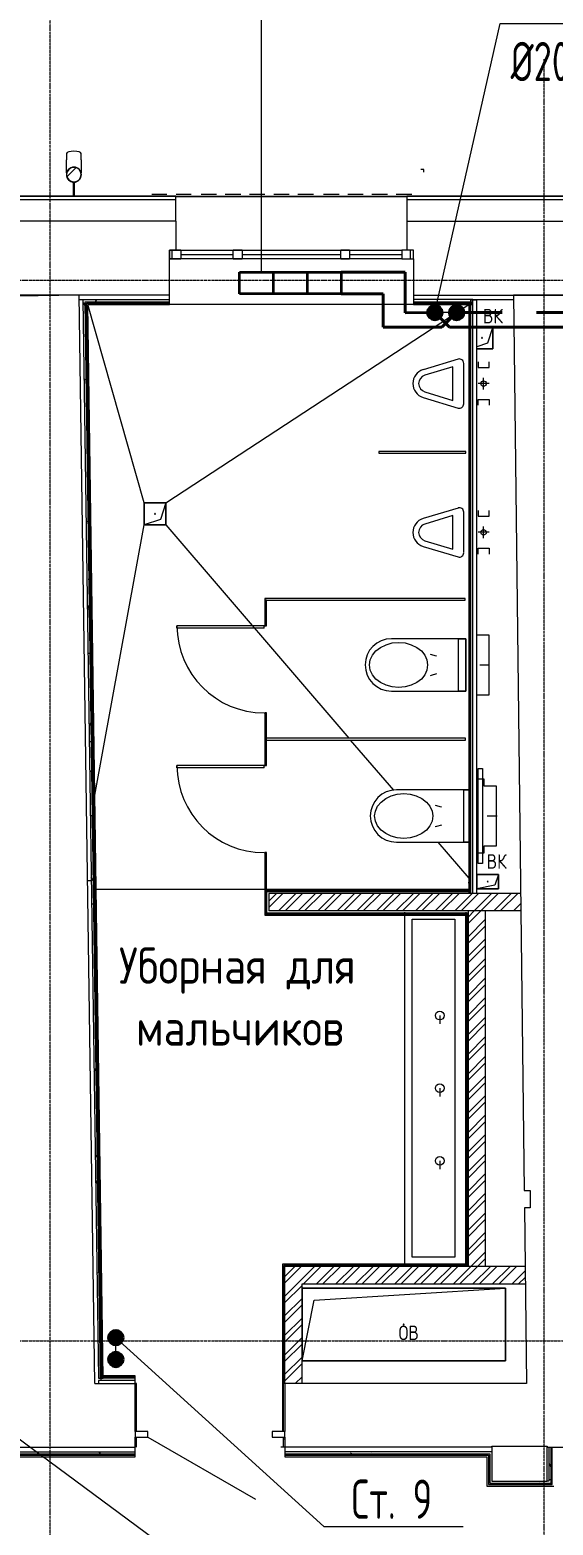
# Model space of a CAD drawing. Header units: millimetres. Extents: x -3929 to 624051, y 52832 to 514950.
# Drawn here: x 211265 to 214866, y 168064 to 178357 of the extents above; entities that cross this region are included whole.
import ezdxf
from ezdxf import colors
from ezdxf.entities.mleader import LeaderData, LeaderLine
from ezdxf.math import Vec2, Vec3

# ---------------------------------------------------------------- set-up
doc = ezdxf.new("R2010")
doc.units = ezdxf.units.MM
for name, pattern in [('ADSK_Линия сетки', [25, 20, -2.5, 0, -2.5]), ('ADSK_Штриховая_ш2 п1', [3, 2, -1]), ('Hidden', [7.14375, 4.7625, -2.38125])]:
    doc.linetypes.add(name, pattern=pattern)
for name, color, linetype, lineweight in [('_ Окна', 7, 'Continuous', 9), ('Аннотация', 7, 'Continuous', 18), ('Двери', 7, 'Continuous', 9), ('Двери открывание', 7, 'Continuous', 9), ('Марки помещений', 7, 'Continuous', 20), ('Обобщенные модели', 7, 'Continuous', 18), ('ОВ-О-Оборудование', 32, 'Continuous', 35), ('ОВ-ТЕКСТ', 7, 'Continuous', 25), ('Ограждение', 7, 'Continuous', 9), ('Окна', 7, 'Continuous', 9), ('Оси', 253, 'Continuous', 9), ('Перекрытие', 7, 'Continuous', 18), ('Сантехника', 7, 'Continuous', 18), ('Стены внутренние', 7, 'Continuous', 18), ('Стены наружные', 7, 'Continuous', 18), ('Стены несущие', 7, 'Continuous', 30), ('Стены отделка', 7, 'Continuous', 30), ('Стены штриховка', 7, 'Continuous', 9)]:
    doc.layers.add(name, color=color, linetype=linetype, lineweight=lineweight)
doc.layers.add('стояки', color=7, linetype='Continuous')
doc.layers.add('т11.1', color=1, linetype='Continuous', true_color=0xff0000)
doc.layers.add('т21.1', color=5, linetype='Continuous', true_color=0x0000ff)
doc.styles.add('GOST Common_2', font='GOST_Common.ttf', dxfattribs={"width": 0.9, "height": 250})
doc.styles.add('GOST Common_5', font='GOST_Common.ttf', dxfattribs={"width": 0.9, "height": 200})
doc.styles.add('СТИЛЬ', font='simplex.shx', dxfattribs={"width": 0.65})

# ---------------------------------------------------------------- blocks, each defined once
blk = doc.blocks.new('*U2878')
at = {"layer": 'ОВ-О-Оборудование', "color": 32, "ltscale": 0.1, "true_color": 0xcd6928}
for p, q in [((350, 75), (-350, 75)), ((-350, 75), (-350, -75)), ((-117, 75), (-117, -75)), ((117, 75), (117, -75)), ((350, -75), (350, 75)), ((-350, -75), (350, -75))]:
    blk.add_line(p, q, dxfattribs=at)
blk = doc.blocks.new('1 этаж')
at = {"layer": '_ Окна', "color": 253, "lineweight": 5}
for p, q in [((402964, -233435), (402964, -233375)), ((402964, -233375), (403044, -233375)), ((403044, -233435), (402964, -233435)), ((402984, -233435), (402984, -233375)), ((403044, -233375), (403044, -233435)), ((403044, -233405), (403404, -233405)), ((403404, -233435), (403404, -233375)), ((403404, -233375), (403464, -233375)), ((403464, -233435), (403404, -233435)), ((403464, -233375), (403464, -233435)), ((403464, -233405), (404144, -233405)), ((404144, -233435), (404144, -233375)), ((404144, -233375), (404204, -233375)), ((404204, -233435), (404144, -233435)), ((404204, -233375), (404204, -233435)), ((404204, -233405), (404564, -233405)), ((404564, -233375), (404564, -233435)), ((404644, -233375), (404564, -233375)), ((404564, -233435), (404644, -233435)), ((404624, -233435), (404624, -233375)), ((404644, -233435), (404644, -233375))]:
    blk.add_line(p, q, dxfattribs=at)
at = {"layer": 'Двери', "color": 253, "lineweight": 5}
for p, q in [((403016, -235976), (403016, -235960)), ((403616, -235960), (403016, -235960)), ((403616, -235976), (403016, -235976)), ((403616, -235976), (403616, -235960)), ((403016, -236938), (403016, -236922)), ((403616, -236922), (403016, -236922)), ((403616, -236938), (403016, -236938)), ((403616, -236938), (403616, -236922)), ((402816, -241506), (402729, -241506)), ((402729, -241506), (402729, -241546)), ((402729, -241546), (402816, -241546)), ((402816, -241546), (402816, -241506)), ((402816, -241546), (403558, -241974)), ((403759, -241506), (403672, -241506)), ((403672, -241506), (403672, -241546)), ((403672, -241546), (403759, -241546)), ((403759, -241546), (403759, -241506))]:
    blk.add_line(p, q, dxfattribs=at)
at = {"layer": 'Двери открывание', "color": 253, "lineweight": 5}
for centre in [(403616, -235960), (403616, -236922)]:
    blk.add_arc(centre, 600, 180, 270, dxfattribs=at)
at = {"layer": 'Обобщенные модели', "color": 253, "lineweight": 5}
for p, q in [((402257, -232709), (402257, -232752)), ((402357, -232752), (402357, -232709)), ((402257, -232754), (402257, -232752)), ((402257, -232760), (402257, -232754)), ((402257, -232765), (402257, -232760)), ((402257, -232771), (402257, -232765)), ((402257, -232776), (402257, -232771)), ((402257, -232781), (402257, -232776)), ((402257, -232786), (402257, -232781)), ((402257, -232791), (402257, -232786)), ((402257, -232796), (402257, -232791)), ((402257, -232801), (402257, -232796)), ((402257, -232805), (402257, -232801)), ((402257, -232810), (402257, -232805)), ((402257, -232814), (402257, -232810)), ((402257, -232818), (402257, -232814)), ((402257, -232822), (402257, -232818)), ((402357, -232752), (402357, -232757)), ((402357, -232757), (402357, -232763)), ((402357, -232763), (402357, -232768)), ((402357, -232768), (402357, -232774)), ((402357, -232774), (402357, -232779)), ((402357, -232779), (402357, -232784)), ((402357, -232784), (402357, -232789)), ((402357, -232789), (402357, -232794)), ((402357, -232794), (402357, -232799)), ((402357, -232799), (402357, -232804)), ((402357, -232804), (402357, -232808)), ((402357, -232808), (402357, -232812)), ((402357, -232812), (402357, -232816)), ((402357, -232816), (402357, -232820)), ((402357, -232820), (402357, -232824)), ((402257, -232826), (402257, -232822)), ((402257, -232829), (402257, -232826)), ((402257, -232832), (402257, -232829)), ((402257, -232835), (402257, -232832)), ((402257, -232838), (402257, -232835)), ((402257, -232841), (402257, -232838)), ((402257, -232842), (402257, -232841)), ((402302, -232906), (402302, -233005)), ((402312, -233005), (402312, -232906)), ((402357, -232824), (402357, -232828)), ((402357, -232828), (402357, -232831)), ((402357, -232831), (402357, -232834)), ((402357, -232834), (402357, -232837)), ((402357, -232837), (402357, -232840)), ((402357, -232840), (402357, -232842)), ((405080, -233903), (405191, -233903)), ((405191, -233903), (405080, -233903)), ((405191, -233903), (405154, -234015)), ((405191, -233903), (405191, -234053)), ((405191, -234053), (405191, -233903)), ((405154, -234015), (405080, -234040)), ((405191, -234053), (405080, -234053)), ((405080, -234053), (405191, -234053)), ((405005, -234761), (404405, -234761)), ((404405, -234761), (404405, -234773)), ((404405, -234773), (405005, -234773)), ((405005, -234773), (405005, -234761)), ((402790, -235265), (402790, -235115)), ((402790, -235115), (402940, -235115)), ((402940, -235115), (402790, -235115)), ((402790, -235115), (402790, -235265)), ((402940, -235115), (402902, -235228)), ((402940, -235115), (402940, -235265)), ((402940, -235265), (402940, -235115)), ((402902, -235228), (402790, -235265)), ((402940, -235265), (402790, -235265)), ((402790, -235265), (402940, -235265)), ((405000, -235773), (403620, -235773)), ((403620, -235773), (403620, -235785)), ((403620, -235785), (403620, -235960)), ((403632, -235785), (403620, -235785)), ((403620, -235785), (405000, -235785)), ((403632, -235960), (403632, -235785)), ((405000, -235785), (405000, -235773)), ((403620, -235960), (403632, -235960)), ((403632, -236560), (403620, -236560)), ((403620, -236560), (403620, -236814)), ((403632, -236814), (403632, -236560)), ((403620, -236747), (403620, -236922)), ((403632, -236747), (403620, -236747)), ((403620, -236814), (403632, -236814)), ((405002, -236735), (403622, -236735)), ((403622, -236735), (403622, -236747)), ((403622, -236747), (405002, -236747)), ((403632, -236922), (403632, -236747)), ((405002, -236747), (405002, -236735)), ((403620, -236922), (403632, -236922)), ((403632, -237522), (403620, -237522)), ((403620, -237522), (403620, -237776)), ((403632, -237776), (403632, -237522)), ((405080, -237772), (405080, -237672)), ((405080, -237672), (405230, -237672)), ((405230, -237672), (405080, -237672)), ((405080, -237672), (405080, -237772)), ((405205, -237747), (405080, -237772)), ((405230, -237672), (405205, -237747)), ((405230, -237672), (405230, -237772)), ((405230, -237772), (405230, -237672)), ((403620, -237776), (403632, -237776)), ((405230, -237772), (405080, -237772)), ((405080, -237772), (405230, -237772)), ((403877, -241020), (403877, -240520)), ((403877, -240520), (405277, -240520)), ((405277, -240520), (403877, -240520)), ((403877, -240520), (403877, -241020)), ((403960, -240603), (405277, -240520)), ((405277, -240520), (405277, -241020)), ((405277, -241020), (405277, -240520)), ((403877, -241020), (403960, -240603)), ((405277, -241020), (403877, -241020)), ((403877, -241020), (405277, -241020))]:
    blk.add_line(p, q, dxfattribs=at)
at = {"layer": 'Обобщенные модели', "color": 253, "linetype": 'Continuous', "lineweight": 5}
blk.add_line((402259, -232869), (402320, -232808), dxfattribs=at)
at = {"layer": 'Обобщенные модели', "color": 253, "lineweight": 5}
for centre, radius, start, end in [((402307, -232855), 52, 90, 270), ((402307, -232855), 50, 90, 270), ((402307, -232855), 52, 270, 90), ((402307, -232855), 50, 270, 90), ((405116, -233978), 2.5, 0, 180), ((405116, -233978), 2.5, 120, 180), ((405116, -233978), 2.5, 180, 0), ((405116, -233978), 2.5, 240, 345), ((405116, -233978), 2.5, 15, 90), ((402865, -235190), 2.5, 0, 180), ((402865, -235190), 2.5, 15, 90), ((402865, -235190), 2.5, 120, 180), ((402865, -235190), 2.5, 180, 0), ((402865, -235190), 2.5, 240, 345), ((405155, -237722), 2.5, 0, 180), ((405155, -237722), 2.5, 120, 180), ((405155, -237722), 2.5, 180, 0), ((405155, -237722), 2.5, 240, 345), ((405155, -237722), 2.5, 15, 90), ((404577, -240770), 2.5, 0, 180), ((404577, -240770), 2.5, 60, 165), ((404577, -240770), 2.5, 180, 0), ((404577, -240770), 2.5, 195, 270), ((404577, -240770), 2.5, 300, 0)]:
    blk.add_arc(centre, radius, start, end, dxfattribs=at)
for start_param, end_param in [(4.712389, 6.283185), (3.141593, 4.712389)]:
    blk.add_ellipse((402307, -232709), major_axis=(-50, 0), ratio=0.309017, start_param=start_param, end_param=end_param, dxfattribs=at)
at = {"layer": 'Ограждение', "color": 253, "lineweight": 5}
for p, q in [((404716, -232820), (404695, -232820)), ((404716, -232838), (404716, -232820)), ((402844, -232989), (402946, -232989)), ((402945, -233005), (402845, -233005)), ((403011, -232989), (403113, -232989)), ((403112, -233005), (403012, -233005)), ((403183, -232989), (403288, -232989)), ((403287, -233005), (403183, -233005)), ((403349, -232989), (403455, -232989)), ((403454, -233005), (403350, -233005)), ((403515, -232989), (403622, -232989)), ((403621, -233005), (403516, -233005)), ((403682, -232989), (403789, -232989)), ((403787, -233005), (403683, -233005)), ((403849, -232989), (403955, -232989)), ((403954, -233005), (403850, -233005)), ((404025, -232989), (404132, -232989)), ((404130, -233005), (404026, -233005)), ((404192, -232989), (404298, -232989)), ((404297, -233005), (404193, -233005)), ((404358, -232989), (404465, -232989)), ((404464, -233005), (404360, -233005)), ((404525, -232989), (404632, -232989)), ((404630, -233005), (404526, -233005))]:
    blk.add_line(p, q, dxfattribs=at)
at = {"layer": 'Окна', "color": 253, "lineweight": 5}
for p, q in [((402964, -233375), (402964, -233435)), ((403044, -233375), (402964, -233375)), ((402964, -233435), (403044, -233435)), ((403044, -233375), (403404, -233375)), ((403404, -233435), (403044, -233435)), ((403464, -233375), (403404, -233375)), ((403404, -233435), (403464, -233435)), ((403464, -233375), (404144, -233375)), ((404144, -233435), (403464, -233435)), ((404204, -233375), (404144, -233375)), ((404144, -233435), (404204, -233435)), ((404204, -233375), (404564, -233375)), ((404564, -233435), (404204, -233435)), ((404644, -233375), (404564, -233375)), ((404564, -233435), (404644, -233435)), ((404644, -233435), (404644, -233375))]:
    blk.add_line(p, q, dxfattribs=at)
at = {"layer": 'Оси', "color": 253, "linetype": 'ADSK_Линия сетки', "lineweight": 5}
for p, q in [((402144, -258522), (402144, -231401)), ((405544, -258178), (405544, -232060)), ((353580, -233582), (419810, -233582)), ((353580, -240882), (419810, -240882))]:
    blk.add_line(p, q, dxfattribs=at)
at = {"layer": 'Перекрытие', "color": 253, "lineweight": 5}
for p, q in [((402790, -235115), (402402, -233748)), ((402940, -235115), (405025, -233748)), ((402451, -237126), (402790, -235265)), ((402940, -235265), (404199, -236735)), ((404209, -236747), (404506, -237093)), ((404812, -237450), (405025, -237699)), ((402426, -237717), (402401, -237717)), ((403620, -237776), (402459, -237776)), ((402738, -241176), (402729, -241176)), ((402738, -241506), (402738, -241176)), ((403748, -241176), (403748, -241506)), ((403759, -241176), (403748, -241176)), ((402738, -241560), (402729, -241560)), ((402738, -241616), (402738, -241546)), ((403748, -241546), (403748, -241616)), ((403759, -241560), (403748, -241560)), ((403759, -241616), (403732, -241616))]:
    blk.add_line(p, q, dxfattribs=at)
at = {"layer": 'Сантехника', "color": 253, "lineweight": 5}
for p, q in [((404951, -234125), (404711, -234198)), ((404990, -234433), (404990, -234154)), ((405090, -234143), (405090, -234183)), ((405165, -234183), (405165, -234143)), ((404915, -234178), (404722, -234236)), ((404915, -234409), (404915, -234178)), ((405090, -234183), (405165, -234183)), ((405127, -234333), (405127, -234253)), ((404723, -234351), (404915, -234409)), ((405165, -234293), (405090, -234293)), ((404711, -234389), (404951, -234462)), ((405090, -234403), (405165, -234403)), ((405090, -234443), (405090, -234403)), ((405165, -234403), (405165, -234443)), ((404951, -235150), (404711, -235222)), ((404990, -235457), (404990, -235178)), ((405090, -235167), (405090, -235207)), ((405165, -235207), (405165, -235167)), ((404915, -235202), (404722, -235260)), ((404915, -235433), (404915, -235202)), ((405090, -235207), (405165, -235207)), ((405127, -235357), (405127, -235277)), ((404723, -235375), (404915, -235433)), ((405165, -235317), (405090, -235317)), ((404711, -235414), (404951, -235486)), ((405090, -235427), (405165, -235427)), ((405090, -235467), (405090, -235427)), ((405165, -235427), (405165, -235467)), ((404386, -236134), (404418, -236109)), ((404418, -236109), (404456, -236091)), ((404456, -236091), (404498, -236079)), ((405005, -236050), (404492, -236050)), ((404498, -236079), (404542, -236075)), ((404542, -236075), (404587, -236079)), ((404587, -236079), (404629, -236091)), ((404629, -236091), (404667, -236109)), ((404667, -236109), (404699, -236134)), ((404955, -236410), (404955, -236050)), ((404955, -236050), (405005, -236050)), ((405005, -236410), (405005, -236050)), ((405005, -236050), (405005, -236410)), ((405080, -236022), (405162, -236022)), ((405162, -236022), (405162, -236438)), ((404342, -236230), (404347, -236196)), ((404347, -236196), (404362, -236163)), ((404362, -236163), (404386, -236134)), ((404699, -236134), (404723, -236163)), ((404723, -236163), (404737, -236196)), ((404737, -236196), (404742, -236230)), ((404759, -236155), (404800, -236168)), ((404800, -236168), (404803, -236169)), ((405006, -236130), (405005, -236130)), ((405005, -236150), (405006, -236150)), ((405006, -236175), (405005, -236175)), ((405006, -236150), (405006, -236130)), ((405006, -236150), (405006, -236130)), ((405006, -236177), (405006, -236175)), ((405006, -236285), (405006, -236175)), ((404347, -236265), (404342, -236230)), ((404362, -236298), (404347, -236265)), ((404386, -236327), (404362, -236298)), ((404723, -236298), (404699, -236327)), ((404737, -236265), (404723, -236298)), ((404742, -236230), (404737, -236265)), ((404767, -236302), (404759, -236305)), ((404803, -236292), (404767, -236302)), ((405005, -236285), (405006, -236285)), ((405006, -236310), (405005, -236310)), ((405006, -236285), (405006, -236283)), ((405006, -236330), (405006, -236310)), ((405006, -236330), (405006, -236310)), ((405100, -236230), (405168, -236230)), ((404418, -236351), (404386, -236327)), ((404456, -236370), (404418, -236351)), ((404498, -236381), (404456, -236370)), ((404492, -236410), (405005, -236410)), ((404542, -236385), (404498, -236381)), ((404587, -236381), (404542, -236385)), ((404629, -236370), (404587, -236381)), ((404667, -236351), (404629, -236370)), ((404699, -236327), (404667, -236351)), ((405005, -236410), (404955, -236410)), ((405005, -236330), (405006, -236330)), ((405162, -236438), (405080, -236438)), ((405089, -237598), (405089, -236943)), ((405089, -236943), (405120, -236943)), ((405089, -237015), (405129, -237015)), ((405089, -237525), (405089, -237015)), ((405120, -236943), (405120, -237598)), ((405129, -237015), (405129, -237062)), ((404453, -237149), (404491, -237131)), ((404491, -237131), (404533, -237119)), ((405025, -237090), (404527, -237090)), ((404533, -237119), (404577, -237115)), ((404577, -237115), (404622, -237119)), ((404622, -237119), (404664, -237131)), ((404664, -237131), (404702, -237149)), ((404990, -237450), (404990, -237090)), ((404990, -237090), (405025, -237090)), ((405129, -237062), (405214, -237062)), ((405214, -237062), (405214, -237478)), ((404377, -237270), (404382, -237236)), ((404382, -237236), (404397, -237203)), ((404397, -237203), (404421, -237174)), ((404421, -237174), (404453, -237149)), ((404702, -237149), (404734, -237174)), ((404734, -237174), (404758, -237203)), ((404758, -237203), (404772, -237236)), ((404772, -237236), (404777, -237270)), ((404794, -237195), (404835, -237208)), ((404835, -237208), (404838, -237209)), ((404382, -237305), (404377, -237270)), ((404397, -237338), (404382, -237305)), ((404421, -237367), (404397, -237338)), ((404758, -237338), (404734, -237367)), ((404772, -237305), (404758, -237338)), ((404777, -237270), (404772, -237305)), ((404802, -237342), (404794, -237345)), ((404838, -237332), (404802, -237342)), ((405152, -237270), (405220, -237270)), ((404453, -237391), (404421, -237367)), ((404491, -237410), (404453, -237391)), ((404533, -237421), (404491, -237410)), ((404527, -237450), (405025, -237450)), ((404577, -237425), (404533, -237421)), ((404622, -237421), (404577, -237425)), ((404664, -237410), (404622, -237421)), ((404702, -237391), (404664, -237410)), ((404734, -237367), (404702, -237391)), ((405025, -237450), (404990, -237450)), ((405129, -237525), (405089, -237525)), ((405129, -237478), (405129, -237525)), ((405214, -237478), (405129, -237478)), ((405120, -237598), (405089, -237598)), ((404585, -240356), (404585, -237932)), ((405005, -237932), (405005, -240356)), ((404635, -240306), (404635, -237981)), ((404635, -237981), (404930, -237981)), ((404930, -237981), (404930, -240306)), ((404825, -238644), (404825, -238701)), ((404825, -239144), (404825, -239201)), ((404825, -239644), (404825, -239701)), ((404930, -240306), (404635, -240306))]:
    blk.add_line(p, q, dxfattribs=at)
for centre, radius in [((405127, -234293), 18.9), ((405127, -235317), 18.9), ((404825, -238644), 30), ((404825, -239144), 30), ((404825, -239644), 30)]:
    blk.add_circle(centre, radius, dxfattribs=at)
for centre, radius, start, end in [((404960, -234154), 30, 360, 106.8118), ((404740, -234293), 100, 106.8118, 253.3196), ((404740, -234293), 60, 106.8118, 253.3578), ((404960, -234433), 30, 252.9999, 0.4256), ((404960, -235178), 30, 360, 106.8118), ((404740, -235318), 100, 106.8118, 253.3196), ((404740, -235318), 60, 106.8118, 253.3578), ((404960, -235458), 30, 252.9999, 0.4256), ((404492, -236230), 180, 90, 270), ((404527, -237270), 180, 90, 270)]:
    blk.add_arc(centre, radius, start, end, dxfattribs=at)
at = {"layer": 'Стены внутренние', "color": 253, "linetype": 'Continuous', "lineweight": 5}
for p, q in [((402383, -233756), (402370, -233732)), ((402460, -233720), (402454, -233730)), ((402382, -234261), (402376, -234272)), ((402405, -235237), (402399, -235248)), ((402404, -235640), (402411, -235640)), ((402414, -235841), (402401, -235819)), ((402404, -235843), (402414, -235843)), ((402414, -235832), (402409, -235840)), ((402404, -236148), (402419, -236148)), ((402422, -236631), (402411, -236651)), ((402412, -236758), (402427, -236758)), ((402415, -236961), (402430, -236961)), ((402432, -237092), (402432, -237091)), ((402420, -237266), (402435, -237266)), ((402439, -237713), (402426, -237690)), ((402428, -237875), (402438, -237875)), ((402431, -238079), (402438, -238079)), ((402436, -238383), (402438, -238383)), ((402460, -239004), (402445, -239029)), ((402468, -239599), (402455, -239621)), ((402471, -239801), (402457, -239776)), ((402469, -240411), (402465, -240417)), ((402489, -241051), (402487, -241048)), ((402108, -241646), (402106, -241649)), ((402489, -241661), (402481, -241646)), ((404215, -241654), (404211, -241661)), ((404359, -241649), (404358, -241646)), ((405591, -241750), (405578, -241728)), ((405511, -241848), (405508, -241853)), ((405576, -241838), (405588, -241838))]:
    blk.add_line(p, q, dxfattribs=at)
at = {"layer": 'Стены внутренние', "color": 253, "lineweight": 5}
for p, q in [((404644, -233748), (402964, -233748)), ((405005, -240356), (405005, -237952))]:
    blk.add_line(p, q, dxfattribs=at)
at = {"layer": 'Стены наружные', "color": 253, "lineweight": 5}
for p, q in [((403009, -233004), (403009, -233005)), ((403009, -233004), (404599, -233004)), ((403009, -233005), (404599, -233005)), ((404599, -233004), (404599, -233005))]:
    blk.add_line(p, q, dxfattribs=at)
at = {"layer": 'Стены несущие', "color": 253, "lineweight": 5}
for p, q in [((403009, -233175), (400483, -233175)), ((403009, -233175), (403009, -233375)), ((404599, -233175), (406599, -233175)), ((404599, -233175), (404599, -233375)), ((402964, -233685), (402964, -233435)), ((404644, -233435), (404644, -233685)), ((402964, -233685), (401760, -233685)), ((402343, -233685), (401773, -233694)), ((402451, -241176), (402343, -233685)), ((404644, -233685), (405333, -233685)), ((405333, -233685), (405406, -239847)), ((405406, -239847), (405447, -239847)), ((405447, -239847), (405447, -239967)), ((405447, -239967), (405408, -239967)), ((405408, -239967), (405422, -241176)), ((405413, -240371), (403757, -240371)), ((403757, -240371), (403757, -241176)), ((403877, -240491), (405414, -240491)), ((403877, -241176), (403877, -240491)), ((402451, -241176), (402729, -241176)), ((402729, -241506), (402729, -241176)), ((405422, -241176), (403759, -241176)), ((403759, -241176), (403759, -241506)), ((402729, -241616), (402729, -241546)), ((403759, -241546), (403759, -241616)), ((401653, -241616), (402729, -241616)), ((405184, -241616), (403759, -241616)), ((405184, -241616), (405184, -241848)), ((405564, -241616), (406067, -241616)), ((405564, -241848), (405564, -241616)), ((405184, -241848), (405564, -241848))]:
    blk.add_line(p, q, dxfattribs=at)
at = {"layer": 'Стены отделка', "color": 253, "lineweight": 5}
for p, q in [((403009, -233004), (401509, -233004)), ((403009, -233005), (401509, -233005)), ((403009, -233175), (403009, -233005)), ((406599, -233004), (404599, -233004)), ((406599, -233005), (404599, -233005)), ((404599, -233005), (404599, -233175)), ((404599, -233025), (404600, -233025)), ((402343, -233715), (402385, -233715)), ((402368, -233715), (402476, -241140)), ((402964, -233748), (402964, -233685)), ((404644, -233685), (404644, -233685)), ((404644, -233685), (404644, -233748)), ((404645, -233715), (404644, -233715)), ((405025, -233730), (405025, -237804)), ((405080, -233720), (405040, -233720)), ((405040, -237804), (405040, -233720)), ((405053, -233715), (405333, -233715)), ((405053, -233748), (405053, -233715)), ((405080, -237804), (405080, -233720)), ((402402, -233748), (402964, -233748)), ((402509, -241139), (402402, -233748)), ((404644, -233748), (405053, -233748)), ((405025, -237776), (403620, -237776)), ((403620, -237776), (403620, -237952)), ((405025, -237791), (403635, -237791)), ((403635, -237937), (403635, -237791)), ((403620, -237952), (405020, -237952)), ((403635, -237937), (405020, -237937)), ((405008, -237952), (405008, -240356)), ((405020, -237924), (405020, -240371)), ((405140, -240371), (405140, -237924)), ((403757, -240356), (403742, -240356)), ((403742, -240356), (403742, -241506)), ((403857, -240356), (403757, -240356)), ((405020, -240356), (403857, -240356)), ((402476, -241140), (402509, -241139)), ((402492, -241156), (402476, -241156)), ((402476, -241156), (402476, -241176)), ((402729, -241123), (402492, -241123)), ((402492, -241123), (402492, -241156)), ((402729, -241176), (402729, -241123)), ((402729, -241681), (402729, -241616)), ((403759, -241616), (403759, -241681)), ((403857, -241646), (403759, -241646)), ((405576, -241616), (405576, -241848)), ((401598, -241681), (402729, -241681)), ((403759, -241681), (405149, -241681)), ((405149, -241681), (405149, -241883)), ((405576, -241848), (405564, -241848)), ((405149, -241883), (405611, -241883))]:
    blk.add_line(p, q, dxfattribs=at)
at = {"layer": 'Стены штриховка', "color": 253, "lineweight": 5}
for p, q in [((401509, -233025), (403009, -233025)), ((404600, -233025), (406599, -233025)), ((402384, -233730), (402964, -233730)), ((402491, -241139), (402384, -233730)), ((402385, -233715), (402964, -233715)), ((402393, -233739), (402964, -233739)), ((402500, -241139), (402393, -233739)), ((404644, -233730), (405053, -233730)), ((404644, -233739), (405053, -233739)), ((405053, -233715), (404645, -233715)), ((405034, -233730), (405034, -237804)), ((405713, -233685), (405333, -233685)), ((405333, -233685), (405713, -233685)), ((405053, -237804), (405053, -233748)), ((405025, -237732), (405025, -237726)), ((405025, -237785), (403629, -237785)), ((403629, -237785), (403629, -237943)), ((405382, -237804), (403648, -237804)), ((403648, -237804), (403648, -237924)), ((403629, -237943), (405020, -237943)), ((405383, -237924), (403648, -237924)), ((405014, -237952), (405014, -240356)), ((405020, -240365), (403751, -240365)), ((403751, -240365), (403751, -241176)), ((402729, -241132), (402492, -241132)), ((402729, -241141), (402492, -241141)), ((402729, -241156), (402492, -241156)), ((401609, -241670), (402729, -241670)), ((401618, -241661), (402729, -241661)), ((401633, -241646), (402729, -241646)), ((403759, -241661), (405169, -241661)), ((403759, -241670), (405160, -241670)), ((405184, -241646), (403857, -241646)), ((405160, -241670), (405160, -241872)), ((405169, -241661), (405169, -241863)), ((405184, -241616), (405184, -241608)), ((405184, -241608), (405564, -241608)), ((405564, -241608), (405564, -241616)), ((405591, -241863), (405591, -241616)), ((405600, -241872), (405600, -241616)), ((405160, -241872), (405600, -241872)), ((405169, -241863), (405591, -241863))]:
    blk.add_line(p, q, dxfattribs=at)
at = {"layer": 'Стены штриховка', "color": 253, "linetype": 'Continuous', "lineweight": 5}
for p, q in [((403648, -237857), (403701, -237804)), ((403648, -237901), (403746, -237804)), ((403715, -237924), (403835, -237804)), ((403760, -237924), (403880, -237804)), ((403850, -237924), (403970, -237804)), ((403895, -237924), (404015, -237804)), ((403985, -237924), (404105, -237804)), ((404030, -237924), (404150, -237804)), ((404119, -237924), (404239, -237804)), ((404164, -237924), (404284, -237804)), ((404254, -237924), (404374, -237804)), ((404299, -237924), (404419, -237804)), ((404389, -237924), (404509, -237804)), ((404434, -237924), (404554, -237804)), ((404524, -237924), (404644, -237804)), ((404568, -237924), (404688, -237804)), ((404658, -237924), (404778, -237804)), ((404703, -237924), (404823, -237804)), ((404793, -237924), (404913, -237804)), ((404838, -237924), (404958, -237804)), ((404928, -237924), (405048, -237804)), ((404973, -237924), (405093, -237804)), ((405062, -237924), (405182, -237804)), ((405107, -237924), (405227, -237804)), ((405197, -237924), (405317, -237804)), ((405242, -237924), (405362, -237804)), ((405020, -237966), (405062, -237924)), ((405020, -238011), (405107, -237924)), ((405332, -237924), (405383, -237873)), ((405377, -237924), (405383, -237917)), ((405020, -238101), (405140, -237981)), ((405020, -238146), (405140, -238026)), ((405020, -238236), (405140, -238116)), ((405020, -238281), (405140, -238161)), ((405020, -238370), (405140, -238250)), ((405020, -238415), (405140, -238295)), ((405020, -238505), (405140, -238385)), ((405020, -238550), (405140, -238430)), ((405020, -238640), (405140, -238520)), ((405020, -238685), (405140, -238565)), ((405020, -238774), (405140, -238654)), ((405020, -238819), (405140, -238699)), ((405020, -238909), (405140, -238789)), ((405020, -238954), (405140, -238834)), ((405020, -239044), (405140, -238924)), ((405020, -239089), (405140, -238969)), ((405020, -239179), (405140, -239059)), ((405020, -239224), (405140, -239104)), ((405020, -239313), (405140, -239193)), ((405020, -239358), (405140, -239238)), ((405020, -239448), (405140, -239328)), ((405020, -239493), (405140, -239373)), ((405020, -239583), (405140, -239463)), ((405020, -239628), (405140, -239508)), ((405020, -239717), (405140, -239597)), ((405020, -239762), (405140, -239642)), ((405020, -239852), (405140, -239732)), ((405020, -239897), (405140, -239777)), ((405020, -239987), (405140, -239867)), ((405020, -240032), (405140, -239912)), ((405020, -240122), (405140, -240002)), ((405020, -240166), (405140, -240046)), ((405020, -240256), (405140, -240136)), ((405020, -240301), (405140, -240181)), ((405039, -240371), (405140, -240271)), ((405084, -240371), (405140, -240316)), ((403757, -240442), (403827, -240371)), ((403757, -240487), (403872, -240371)), ((403877, -240456), (403962, -240371)), ((403887, -240491), (404007, -240371)), ((403976, -240491), (404096, -240371)), ((404021, -240491), (404141, -240371)), ((404111, -240491), (404231, -240371)), ((404156, -240491), (404276, -240371)), ((404246, -240491), (404366, -240371)), ((404291, -240491), (404411, -240371)), ((404381, -240491), (404501, -240371)), ((404425, -240491), (404545, -240371)), ((404515, -240491), (404635, -240371)), ((404560, -240491), (404680, -240371)), ((404650, -240491), (404770, -240371)), ((404695, -240491), (404815, -240371)), ((404785, -240491), (404905, -240371)), ((404830, -240491), (404950, -240371)), ((404919, -240491), (405039, -240371)), ((404964, -240491), (405084, -240371)), ((405054, -240491), (405174, -240371)), ((405099, -240491), (405219, -240371)), ((405189, -240491), (405309, -240371)), ((405234, -240491), (405354, -240371)), ((405323, -240491), (405413, -240402)), ((403757, -240577), (403877, -240457)), ((403757, -240622), (403877, -240502)), ((405368, -240491), (405414, -240446)), ((403757, -240711), (403877, -240591)), ((403757, -240756), (403877, -240636)), ((403757, -240846), (403877, -240726)), ((403757, -240891), (403877, -240771)), ((403757, -240981), (403877, -240861)), ((403757, -241026), (403877, -240906)), ((403757, -241115), (403877, -240995)), ((403757, -241160), (403877, -241040)), ((403831, -241176), (403877, -241130)), ((403876, -241176), (403877, -241175))]:
    blk.add_line(p, q, dxfattribs=at)
at = {"layer": 'Аннотация', "color": 253, "lineweight": 5, "style": 'GOST Common_5', "width": 0.9}
for s, p in [('ВК', (405122, -233879)), ('ВК', (405148, -237633)), ('ОВ', (404542, -240878))]:
    blk.add_text(s, height=100, dxfattribs=at).set_placement(p)
at = {"layer": 'Марки помещений', "color": 253, "lineweight": 5, "style": 'GOST Common_2', "width": 0.9}
for s, p in [('Уборная для', (402617, -238425)), ('мальчиков', (402735, -238851))]:
    blk.add_text(s, height=250, dxfattribs=at).set_placement(p)

msp = doc.modelspace()

# ---------------------------------------------------------------- hatches: boundary and pattern name
at = {"layer": 'т11.1', "lineweight": 40}
h = msp.add_hatch(color=256, dxfattribs=at)
h.dxf.hatch_style = 1
h.paths.add_polyline_path([(214002.523, 176411.239, 1), (214102.523, 176411.239, 1)])
h = msp.add_hatch(color=256, dxfattribs=at)
h.dxf.hatch_style = 1
h.paths.add_polyline_path([(211806.514, 169354.143, 1), (211906.514, 169354.143, 1)])
at = {"layer": 'т21.1', "linetype": 'ADSK_Штриховая_ш2 п1', "lineweight": 40, "ltscale": 50}
h = msp.add_hatch(color=256, dxfattribs=at)
h.dxf.hatch_style = 1
h.paths.add_polyline_path([(214152.523, 176411.239, 1), (214252.523, 176411.239, 1)])
h = msp.add_hatch(color=256, dxfattribs=at)
h.dxf.hatch_style = 1
h.paths.add_polyline_path([(211806.514, 169204.143, 1), (211906.514, 169204.143, 1)])

# ---------------------------------------------------------------- linework, layer by layer
at = {"layer": 'стояки', "color": 7, "lineweight": 15}
msp.add_lwpolyline([(212857.527, 179581.141), (212857.527, 176689.898)], dxfattribs=at)
at = {"layer": 'т11.1', "lineweight": 40}
for p, q in [((213406.687, 176689.898), (213847.308, 176689.898)), ((213847.308, 176689.898), (213847.308, 176410.241)), ((213847.308, 176410.241), (214052.523, 176411.239)), ((214052.523, 176411.239), (214153.521, 176310.241)), ((215079.379, 176310.241), (214153.521, 176310.241))]:
    msp.add_line(p, q, dxfattribs=at)
for centre in [(214052.523, 176411.239), (211856.514, 169354.143)]:
    msp.add_circle(centre, 50, dxfattribs=at)
at = {"layer": 'т21.1', "linetype": 'Hidden', "lineweight": 40, "ltscale": 100}
for p, q in [((213406.687, 176539.898), (213697.308, 176539.898)), ((213697.308, 176539.898), (213697.308, 176310.241)), ((214202.523, 176411.239), (214101.526, 176310.241)), ((215229.379, 176410.701), (214202.523, 176411.239)), ((213697.308, 176310.241), (214101.526, 176310.241))]:
    msp.add_line(p, q, dxfattribs=at)
at = {"layer": 'т21.1', "lineweight": 40, "ltscale": 50}
for centre in [(214202.523, 176411.239), (211856.514, 169204.143)]:
    msp.add_circle(centre, 50, dxfattribs=at)

# ---------------------------------------------------------------- block references
at = {"layer": 'ОВ-О-Оборудование', "ltscale": 10, "xscale": -1}
msp.add_blockref('*U2878', (213056.687, 176614.898), dxfattribs=at)
at = {"layer": 'стояки', "color": 5, "lineweight": 40}
msp.add_blockref('1 этаж', (-190738.98, 410215.433), dxfattribs=at)

# ---------------------------------------------------------------- leaders
at = {"layer": 'ОВ-ТЕКСТ', "color": 7}
ml = msp.add_multileader_mtext('Standard', dxfattribs=at)
ml.set_content('\\A1;Ст. 10^J%%C20х2.8 ', color=7, style='СТИЛЬ')
ml.set_leader_properties(color=7, lineweight=18)
ml.build(insert=Vec2(0, 0))
ml.multileader.update_dxf_attribs({"text_left_attachment_type": 6, "text_right_attachment_type": 6, "dogleg_length": 0.36, "arrow_head_size": 0.126})
ctx = ml.context
ctx.base_point, ctx.char_height, ctx.arrow_head_size, ctx.landing_gap_size, ctx.plane_origin = Vec3(214503.062, 178400.068), 270, 0.126, 0.063, Vec3(217706.474, 174128.522)
ctx.left_attachment, ctx.right_attachment, ctx.text_align_type = 6, 6, 1
notes = []
notes.append((ctx, [(0, (1, 1, 0), (214502.81, 178400.068), (1, 0), 0.252, [(0, [(214202.523, 176411.239), (214052.523, 176411.239)], 0, [])])]))
ctx.mtext.insert, ctx.mtext.width, ctx.mtext.alignment, ctx.mtext.flow_direction = Vec3(214987.84, 178724.068), 1404.14984, 2, 5
ml = msp.add_multileader_mtext('Standard', dxfattribs=at)
ml.set_content('\\A1;Ст. 9^J%%C15х2.8 ', color=7, style='СТИЛЬ')
ml.set_leader_properties(color=7, lineweight=18)
ml.build(insert=Vec2(0, 0))
ml.multileader.update_dxf_attribs({"text_left_attachment_type": 6, "text_right_attachment_type": 6, "dogleg_length": 0.36, "arrow_head_size": 0.126})
ctx = ml.context
ctx.base_point, ctx.char_height, ctx.arrow_head_size, ctx.landing_gap_size, ctx.plane_origin = Vec3(213288.398, 168053.502), 270, 0.126, 0.063, Vec3(215360.464, 166921.427)
ctx.left_attachment, ctx.right_attachment, ctx.text_align_type = 6, 6, 1
notes.append((ctx, [(0, (1, 1, 0), (213288.146, 168053.502), (1, 0), 0.252, [(0, [(211856.514, 169204.143), (211856.514, 169354.143)], 0, [])])]))
ctx.mtext.insert, ctx.mtext.width, ctx.mtext.alignment, ctx.mtext.flow_direction = Vec3(213756.461, 168377.502), 1404.14984, 2, 5
ml = msp.add_multileader_mtext('Standard', dxfattribs=at)
ml.set_content('\\A1;Ст. 8^J%%C20х2.8 ', color=7, style='СТИЛЬ')
ml.set_leader_properties(color=7, lineweight=18)
ml.build(insert=Vec2(0, 0))
ml.multileader.update_dxf_attribs({"text_left_attachment_type": 6, "text_right_attachment_type": 6, "dogleg_length": 0.36, "arrow_head_size": 0.126})
ctx = ml.context
ctx.base_point, ctx.char_height, ctx.arrow_head_size, ctx.landing_gap_size, ctx.plane_origin = Vec3(213228.709, 167152.185), 270, 0.126, 0.063, Vec3(214284.488, 166526.606)
ctx.left_attachment, ctx.right_attachment, ctx.text_align_type = 6, 6, 1
notes.append((ctx, [(0, (1, 1, 0), (213228.457, 167152.185), (1, 0), 0.252, [(0, [(210780.538, 168809.322), (210780.538, 168959.322)], 0, [])])]))
ctx.mtext.insert, ctx.mtext.width, ctx.mtext.alignment, ctx.mtext.flow_direction = Vec3(213713.487, 167476.185), 1404.14984, 2, 5
for ctx, leaders in notes:
    for number, flags, end, landing, length, lines in leaders:
        leader = LeaderData()
        leader.index, (leader.has_last_leader_line, leader.has_dogleg_vector, leader.attachment_direction) = number, flags
        leader.last_leader_point, leader.dogleg_vector, leader.dogleg_length = Vec3(end), Vec3(landing), length
        for number, points, colour, breaks in lines:
            line = LeaderLine()
            line.index, line.vertices, line.color, line.breaks = number, Vec3.list(points), colors.encode_raw_color(colour), breaks
            leader.lines.append(line)
        ctx.leaders.append(leader)

doc.saveas('drawing.dxf')
